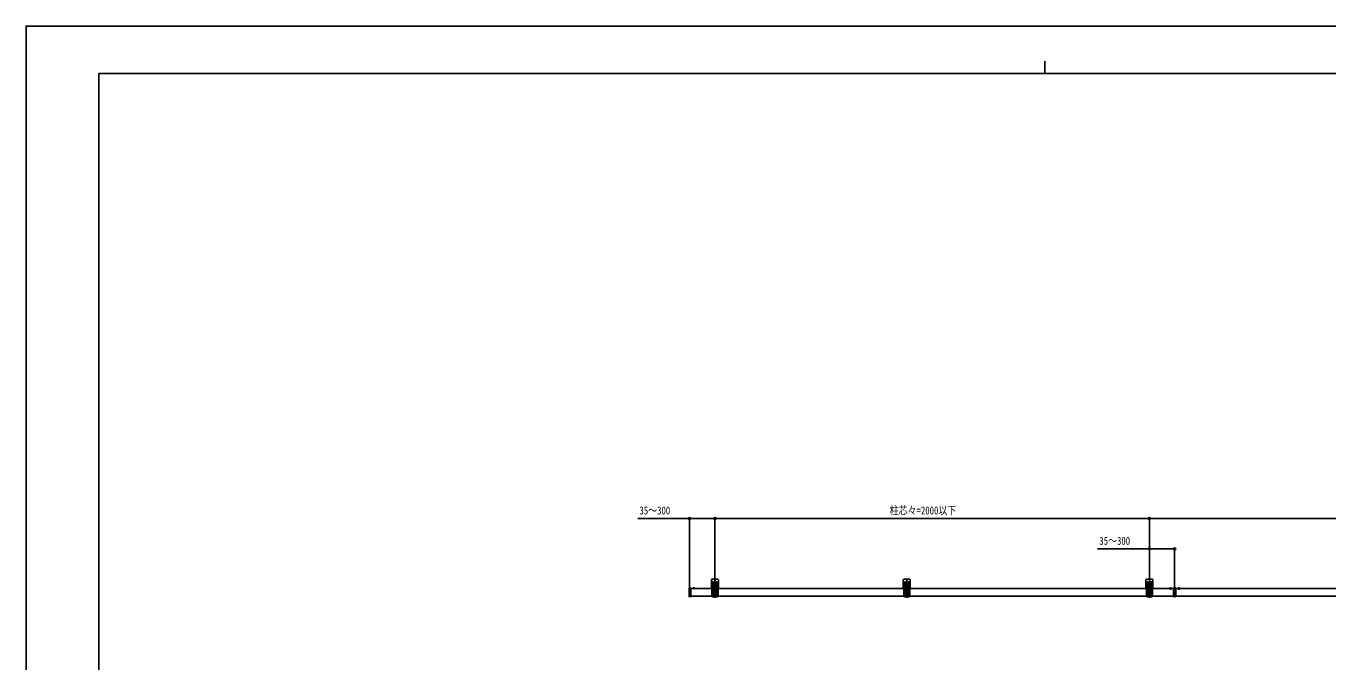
# Model space of a CAD drawing. Units: millimetres, scale not verified. Extents: x -4205 to 4205, y -2970 to 2970.
# Drawn here: x -4205 to 1162, y 349 to 2970 of the extents above; entities that cross this region are included whole.
import ezdxf
from ezdxf.enums import TextEntityAlignment as Align

# ---------------------------------------------------------------- set-up
doc = ezdxf.new("R2010")
doc.units = ezdxf.units.MM
doc.header["$LTSCALE"] = 12
for name, color, linetype in [('0-3_YKK_A1', 4, 'Continuous'), ('0-4_YKK_D', 6, 'Continuous'), ('0-5_YKK_ZWAK', 7, 'Continuous')]:
    doc.layers.add(name, color=color, linetype=linetype)
doc.styles.add('ＭＳ ゴシック', font='')
doc.styles.get('ＭＳ ゴシック').set_extended_font_data('MS Gothic')

msp = doc.modelspace()

# ---------------------------------------------------------------- linework, layer by layer
at = {"layer": '0-3_YKK_A1'}
for p, q in [((-1471.75, 619.34), (-1471.75, 652.98)), ((-1464.07, 654.39), (-1470.81, 653.98)), ((-1469.75, 616.89), (-1469.75, 655.22)), ((-1463.75, 654.09), (-1463.75, 653.41)), ((-1463.75, 653.41), (-1463.75, 618.91)), ((-1463.75, 652), (-1377.25, 652)), ((-1448.65, 652), (-1455.84, 652)), ((-1454.3, 653.97), (-1453.39, 652.15)), ((-1452.25, 651.54), (-1453.39, 652.15)), ((-1452.25, 655.5), (-1452.25, 648.93)), ((-1452.25, 651.54), (-1451.1, 652.15)), ((-1450.2, 653.97), (-1451.1, 652.15)), ((-1379.25, 687.5), (-1379.25, 654)), ((-1377.25, 652), (-1379.25, 654)), ((-1377.25, 652), (-1377.25, 651.71)), ((-1377.25, 650.29), (-1377.25, 636.71)), ((-1352.75, 690), (-1376.75, 690)), ((-1374.75, 618.5), (-1374.75, 677.2)), ((-1369.75, 677.2), (-1369.75, 618.5)), ((-1365.99, 654.78), (-1366.82, 654.78)), ((-1364.75, 613.8), (-1364.75, 692.63)), ((-1363.5, 655.61), (-1362.67, 655.61)), ((-1359.75, 618.5), (-1359.75, 677.2)), ((-1354.75, 677.2), (-1354.75, 618.5)), ((-1350.25, 654), (-1352.25, 652)), ((-1352.25, 652), (413.75, 652)), ((-1352.25, 651.71), (-1352.25, 652)), ((-1352.25, 636.71), (-1352.25, 650.29)), ((-1350.25, 654), (-1350.25, 687.5)), ((-588.38, 687.5), (-588.38, 654)), ((-586.38, 652), (-588.38, 654)), ((-586.38, 652), (-586.38, 651.71)), ((-586.38, 650.29), (-586.38, 636.71)), ((-561.88, 690), (-585.88, 690)), ((-583.88, 618.5), (-583.88, 677.2)), ((-580.13, 655.2), (-567.63, 655.2)), ((-578.88, 677.2), (-578.88, 618.5)), ((-575.13, 654.78), (-575.96, 654.78)), ((-573.88, 613.8), (-573.88, 692.63)), ((-572.64, 655.61), (-571.81, 655.61)), ((-568.88, 618.5), (-568.88, 677.2)), ((-563.88, 677.2), (-563.88, 618.5)), ((-559.38, 654), (-561.38, 652)), ((-561.38, 651.71), (-561.38, 652)), ((-561.38, 636.71), (-561.38, 650.29)), ((-559.38, 654), (-559.38, 687.5)), ((411.75, 687.5), (411.75, 654)), ((413.75, 652), (411.75, 654)), ((525.75, 652), (413.75, 652)), ((413.75, 652), (413.75, 651.71)), ((413.75, 650.29), (413.75, 636.71)), ((438.25, 690), (414.25, 690)), ((416.25, 618.5), (416.25, 677.2)), ((432.5, 655.2), (420, 655.2)), ((421.25, 677.2), (421.25, 618.5)), ((425.01, 655.61), (424.18, 655.61)), ((426.25, 613.8), (426.25, 692.63)), ((427.5, 654.78), (428.33, 654.78)), ((431.25, 618.5), (431.25, 677.2)), ((436.25, 677.2), (436.25, 618.5)), ((440.75, 654), (438.75, 652)), ((438.75, 651.71), (438.75, 652)), ((438.75, 636.71), (438.75, 650.29)), ((440.75, 654), (440.75, 687.5)), ((509.16, 652), (516.35, 652)), ((510.7, 653.97), (511.61, 652.15)), ((512.75, 651.54), (511.61, 652.15)), ((512.75, 655.5), (512.75, 646.35)), ((512.75, 651.54), (513.9, 652.15)), ((514.8, 653.97), (513.9, 652.15)), ((525.75, 653.94), (525.75, 653.15)), ((530.25, 654.41), (525.94, 654.14)), ((530.25, 653.41), (530.25, 618.91)), ((2413.75, 652), (534.75, 652)), ((544.16, 652), (551.35, 652)), ((545.7, 653.97), (546.61, 652.15)), ((547.75, 651.54), (546.61, 652.15)), ((547.75, 655.5), (547.75, 646.35)), ((547.75, 651.54), (548.9, 652.15)), ((549.8, 653.97), (548.9, 652.15)), ((-1464.07, 617.93), (-1470.81, 618.34)), ((-1377.25, 620), (-1463.75, 620)), ((-1463.75, 618.91), (-1463.75, 618.23)), ((-1377.25, 635.29), (-1377.25, 618.5)), ((-1377.25, 618.5), (-1374.75, 618.5)), ((-1370.75, 617.5), (-1373.75, 617.5)), ((-1369.75, 618.5), (-1359.75, 618.5)), ((-1358.75, 617.5), (-1355.75, 617.5)), ((-1354.75, 618.5), (-1352.25, 618.5)), ((-1352.25, 618.5), (-1352.25, 635.29)), ((413.75, 620), (-1352.25, 620)), ((-586.38, 635.29), (-586.38, 618.5)), ((-586.38, 618.5), (-583.88, 618.5)), ((-579.88, 617.5), (-582.88, 617.5)), ((-578.88, 618.5), (-568.88, 618.5)), ((-567.88, 617.5), (-564.88, 617.5)), ((-563.88, 618.5), (-561.38, 618.5)), ((-561.38, 618.5), (-561.38, 635.29)), ((413.75, 635.29), (413.75, 618.5)), ((413.75, 620), (525.75, 620)), ((413.75, 618.5), (416.25, 618.5)), ((420.25, 617.5), (417.25, 617.5)), ((421.25, 618.5), (431.25, 618.5)), ((432.25, 617.5), (435.25, 617.5)), ((436.25, 618.5), (438.75, 618.5)), ((438.75, 618.5), (438.75, 635.29)), ((525.94, 618.17), (530.25, 617.91)), ((530.25, 617.91), (530.25, 618.91)), ((534.56, 618.17), (530.25, 617.91)), ((534.75, 620), (2413.75, 620)), ((534.75, 619.17), (534.75, 618.37))]:
    msp.add_line(p, q, dxfattribs=at)
for points in [[(-1366.82, 654.78), (-1366.82, 655.61), (-1365.99, 655.61)], [(-1365.16, 656.44), (-1365.16, 657.27), (-1364.33, 657.27), (-1364.33, 656.44)], [(-1364.33, 653.95), (-1364.33, 653.12), (-1365.16, 653.12), (-1365.16, 653.95)], [(-1362.67, 655.61), (-1362.67, 654.78), (-1363.5, 654.78)], [(-575.96, 654.78), (-575.96, 655.61), (-575.13, 655.61)], [(-574.3, 656.44), (-574.3, 657.27), (-573.47, 657.27), (-573.47, 656.44)], [(-573.47, 653.95), (-573.47, 653.12), (-574.3, 653.12), (-574.3, 653.95)], [(-571.81, 655.61), (-571.81, 654.78), (-572.64, 654.78)], [(424.18, 655.61), (424.18, 654.78), (425.01, 654.78)], [(426.67, 656.44), (426.67, 657.27), (425.84, 657.27), (425.84, 656.44)], [(425.84, 653.95), (425.84, 653.12), (426.67, 653.12), (426.67, 653.95)], [(428.33, 654.78), (428.33, 655.61), (427.5, 655.61)], [(525.75, 653.15), (525.75, 619.17), (525.75, 618.37)], [(530.25, 653.41), (530.25, 654.41), (534.56, 654.14)], [(534.75, 653.94), (534.75, 653.15), (534.75, 619.17)]]:
    msp.add_lwpolyline(points, dxfattribs=at)
for centre in [(-1364.75, 655.2), (-573.88, 655.2), (426.25, 655.2)]:
    msp.add_circle(centre, 4.25, dxfattribs=at)
for centre, radius, start, end in [((-1470.75, 652.98), 1, 93.5, 180), ((-1464.05, 654.09), 0.3, 0, 93.5), ((-1455.84, 652.15), 0.154, 152.71904, 270), ((-1452.25, 650.3), 4.2, 27.28096, 152.71904), ((-1448.65, 652.15), 0.154, 270, 27.28096), ((-1376.75, 687.5), 2.5, 90, 180), ((-1377.95, 651), 1, 314.427, 45.573), ((-1372.25, 677.2), 2.5, 0, 180), ((-1365.99, 656.44), 0.83, 270, 0), ((-1365.99, 653.95), 0.83, 0, 90), ((-1363.5, 656.44), 0.83, 180, 270), ((-1363.5, 653.95), 0.83, 90, 180), ((-1357.25, 677.2), 2.5, 0, 180), ((-1352.75, 687.5), 2.5, 0, 90), ((-1351.55, 651), 1, 134.427, 225.573), ((-585.88, 687.5), 2.5, 90, 180), ((-587.08, 651), 1, 314.427, 45.573), ((-581.38, 677.2), 2.5, 0, 180), ((-575.13, 656.44), 0.83, 270, 0), ((-575.13, 653.95), 0.83, 0, 90), ((-572.64, 656.44), 0.83, 180, 270), ((-572.64, 653.95), 0.83, 90, 180), ((-566.38, 677.2), 2.5, 0, 180), ((-561.88, 687.5), 2.5, 0, 90), ((-560.68, 651), 1, 134.427, 225.573), ((414.25, 687.5), 2.5, 90, 180), ((413.05, 651), 1, 314.427, 45.573), ((418.75, 677.2), 2.5, 0, 180), ((425.01, 656.44), 0.83, 270, 0), ((425.01, 653.95), 0.83, 0, 90), ((427.5, 656.44), 0.83, 180, 270), ((427.5, 653.95), 0.83, 90, 180), ((433.75, 677.2), 2.5, 0, 180), ((438.25, 687.5), 2.5, 0, 90), ((439.45, 651), 1, 134.427, 225.573), ((509.16, 652.15), 0.154, 152.71904, 270), ((512.75, 650.3), 4.2, 27.28096, 152.71904), ((516.35, 652.15), 0.154, 270, 27.28096), ((525.95, 653.94), 0.2, 93.5, 180), ((534.55, 653.94), 0.2, 0, 86.5), ((544.16, 652.15), 0.154, 152.71904, 270), ((547.75, 650.3), 4.2, 27.28096, 152.71904), ((551.35, 652.15), 0.154, 270, 27.28096), ((-1470.75, 619.34), 1, 180, 266.5), ((-1464.05, 618.23), 0.3, 266.5, 0), ((-1377.95, 636), 1, 314.427, 45.573), ((-1373.75, 618.5), 1, 180, 270), ((-1370.75, 618.5), 1, 270, 0), ((-1358.75, 618.5), 1, 180, 270), ((-1355.75, 618.5), 1, 270, 0), ((-1351.55, 636), 1, 134.427, 225.573), ((-587.08, 636), 1, 314.427, 45.573), ((-582.88, 618.5), 1, 180, 270), ((-579.88, 618.5), 1, 270, 0), ((-567.88, 618.5), 1, 180, 270), ((-564.88, 618.5), 1, 270, 0), ((-560.68, 636), 1, 134.427, 225.573), ((413.05, 636), 1, 314.427, 45.573), ((417.25, 618.5), 1, 180, 270), ((420.25, 618.5), 1, 270, 0), ((432.25, 618.5), 1, 180, 270), ((435.25, 618.5), 1, 270, 0), ((439.45, 636), 1, 134.427, 225.573), ((525.95, 618.37), 0.2, 180, 266.5), ((534.55, 618.37), 0.2, 273.5, 0)]:
    msp.add_arc(centre, radius, start, end, dxfattribs=at)
at = {"layer": '0-4_YKK_D'}
for p, q in [((-1469.75, 656.22), (-1469.75, 941)), ((-1364.75, 692.71), (-1364.75, 941)), ((-1364.75, 693.71), (-1364.75, 941)), ((426.25, 940), (-1364.75, 940)), ((426.25, 692.71), (426.25, 941)), ((426.25, 692.71), (426.25, 941)), ((426.25, 940), (2426.25, 940)), ((426.25, 692.71), (426.25, 816)), ((530.25, 653.6), (530.25, 816))]:
    msp.add_line(p, q, dxfattribs=at)
for points in [[(-1364.75, 940), (-1469.75, 940), (-1683.15, 940)], [(530.25, 815), (426.25, 815), (212.85, 815)]]:
    msp.add_lwpolyline(points, dxfattribs=at)
for centre in [(-1469.75, 940), (-1364.75, 940), (-1364.75, 940), (426.25, 940), (426.25, 940), (426.25, 815), (530.25, 815)]:
    msp.add_circle(centre, 4.25, dxfattribs=at)
at = {"layer": '0-5_YKK_ZWAK'}
for p, q in [((-4.98, 2825), (-4.98, 2775)), ((3895.02, 2775), (-3904.98, 2775)), ((-3904.98, -2525), (-3904.98, 2775))]:
    msp.add_line(p, q, dxfattribs=at)
msp.add_lwpolyline([(-4205, -2970), (4205, -2970), (4205, 2970), (-4205, 2970)], close=True, dxfattribs=at)

# ---------------------------------------------------------------- texts
at = {"layer": '0-4_YKK_D', "style": 'ＭＳ ゴシック', "width": 0.8}
for s, p in [('35～300', (-1676.15, 947)), ('柱芯々=2000以下', (-644.45, 947)), ('35～300', (219.85, 822))]:
    msp.add_text(s, height=32.99, dxfattribs=at).set_placement(p, align=Align.BOTTOM_LEFT)

doc.saveas('drawing.dxf')
